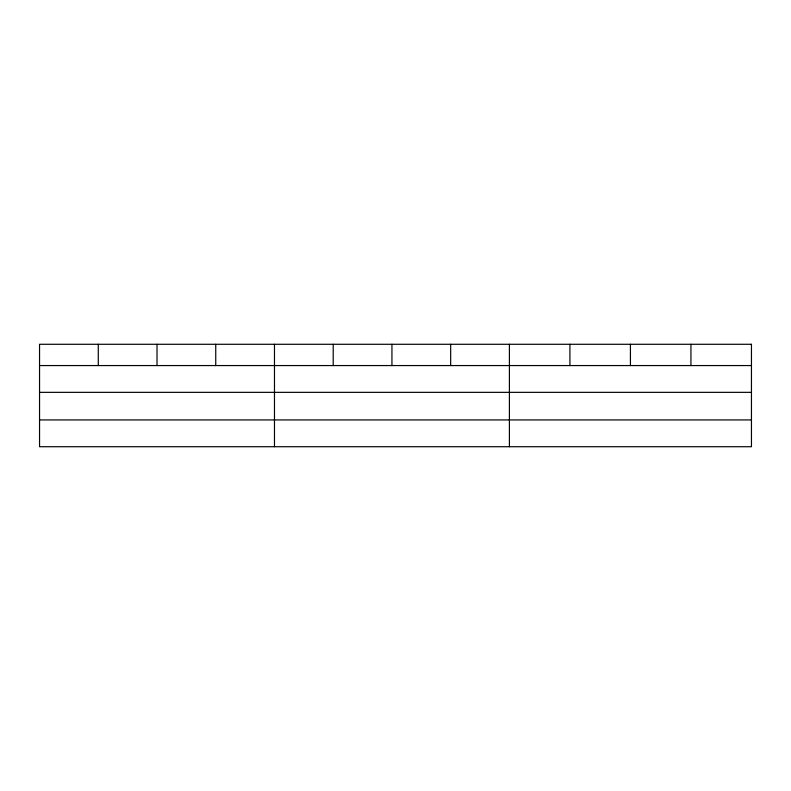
<?xml version="1.0" encoding="UTF-8"?>
<svg xmlns="http://www.w3.org/2000/svg" width="791" height="791" viewBox="0 0 791 791"><rect width="100%" height="100%" fill="white"/><g stroke="black" fill="none" stroke-linecap="round" stroke-linejoin="round"><path stroke-width="1.19" d="M39.55 365.561L751.45 365.561M39.55 392.346L751.45 392.346M39.55 419.932L751.45 419.932M690.938 344.283L690.938 365.561M630.427 344.283L630.427 365.561M569.915 344.283L569.915 365.561M509.404 344.283L509.404 446.717M450.672 344.283L450.672 365.561M391.94 344.283L391.94 365.561M333.209 344.283L333.209 365.561M274.477 344.283L274.477 446.717M215.745 344.283L215.745 365.561M157.014 344.283L157.014 365.561M98.282 344.283L98.282 365.561M751.45 344.283L39.55 344.283L39.55 446.717L751.45 446.717L751.45 344.283"/></g></svg>
